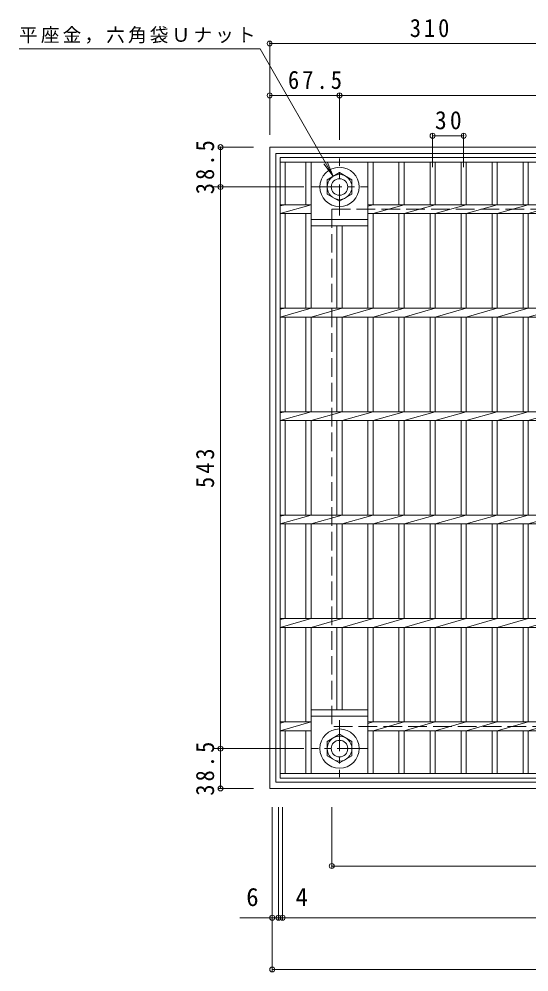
# Model space of a CAD drawing. Units: millimetres at full size, sheet at 1:6. Extents: x -837 to 1055, y -824 to 765.
# Drawn here: x -837 to -344, y -274 to 647 of the extents above; entities that cross this region are included whole.
import ezdxf
from ezdxf.enums import TextEntityAlignment as Align

# ---------------------------------------------------------------- set-up
doc = ezdxf.new("R2010")
doc.units = ezdxf.units.MM
doc.header["$LTSCALE"] = 6
doc.header["$PDMODE"] = 32
doc.header["$PDSIZE"] = 4.8
doc.linetypes.add('CHAIN1', pattern=[8, 5, -1, 1, -1])
doc.linetypes.add('DASHED3', pattern=[4, 3, -1])
for name, color, linetype, lineweight in [('E-1', 2, 'Continuous', 9), ('E-2', 3, 'Continuous', 9), ('E-4', 7, 'Continuous', 9), ('E-5', 7, 'Continuous', 9)]:
    doc.layers.add(name, color=color, linetype=linetype, lineweight=lineweight)
doc.styles.add('ＭＳ ゴシック', font='')
doc.styles.get('ＭＳ ゴシック').set_extended_font_data('MS Gothic')

msp = doc.modelspace()

# ---------------------------------------------------------------- linework, layer by layer
at = {"layer": 'E-1'}
for p, q in [((-594.632, 523.446), (-594.632, -96.555)), ((-594.632, 523.446), (25.368, 523.446)), ((-588.632, 517.445), (-588.632, -90.554)), ((-588.632, 517.445), (19.368, 517.445)), ((-588.632, -90.554), (19.368, -90.554)), ((-594.632, -96.555), (25.368, -96.555))]:
    msp.add_line(p, q, dxfattribs=at)
at = {"layer": 'E-1', "linetype": 'CHAIN1'}
for p, q in [((-527.132, 457.309), (-527.132, 512.582)), ((-554.769, 484.946), (-499.495, 484.946)), ((-527.132, -30.418), (-527.132, -85.691)), ((-499.496, -58.055), (-554.769, -58.055))]:
    msp.add_line(p, q, dxfattribs=at)
at = {"layer": 'E-1', "linetype": 'DASHED3'}
for p, q in [((-534.632, 463.445), (-534.632, -36.554)), ((-534.632, 463.445), (-34.632, 463.445)), ((-34.632, -36.554), (-534.632, -36.554))]:
    msp.add_line(p, q, dxfattribs=at)
at = {"layer": 'E-1'}
for points in [[(-515.132, 491.873), (-515.132, 478.017), (-527.132, 471.088), (-539.132, 478.017), (-539.132, 491.873), (-527.132, 498.802)], [(-539.132, -64.982), (-539.132, -51.126), (-527.132, -44.197), (-515.132, -51.126), (-515.132, -64.982), (-527.132, -71.911)]]:
    msp.add_lwpolyline(points, close=True, dxfattribs=at)
for centre, radius in [((-527.132, 484.946), 19), ((-527.132, 484.946), 12), ((-527.132, 484.946), 8), ((-527.132, -58.055), 19), ((-527.132, -58.055), 12), ((-527.132, -58.055), 8)]:
    msp.add_circle(centre, radius, dxfattribs=at)
at = {"layer": 'E-2'}
for p, q in [((-584.632, 513.446), (-584.632, -86.555)), ((-584.632, 513.446), (15.368, 513.446)), ((-584.632, 508.946), (15.368, 508.946)), ((-579.632, 467.685), (-579.632, 508.946)), ((-559.631, 508.946), (-559.631, 467.685)), ((-554.632, 508.946), (-554.632, 367.685)), ((-499.632, 508.946), (-499.632, 367.685)), ((-494.632, 508.946), (-494.632, 467.685)), ((-469.632, 508.946), (-469.632, 467.685)), ((-464.632, 508.946), (-464.632, 467.685)), ((-439.632, 508.946), (-439.632, 467.685)), ((-434.632, 508.946), (-434.632, 467.685)), ((-409.631, 508.946), (-409.631, 467.685)), ((-404.632, 508.946), (-404.632, 467.685)), ((-379.632, 508.946), (-379.632, 467.685)), ((-374.632, 508.946), (-374.632, 467.685)), ((-349.632, 508.946), (-349.632, 467.685)), ((-344.632, 508.946), (-344.632, 467.685)), ((-554.632, 467.685), (-584.632, 459.206)), ((-584.632, 467.685), (-554.632, 467.685)), ((-579.632, 467.685), (-584.632, 466.685)), ((-494.632, 467.685), (-499.632, 466.272)), ((-499.632, 467.685), (-74.632, 467.685)), ((-464.632, 467.685), (-494.632, 459.206)), ((-434.632, 467.685), (-464.632, 459.206)), ((-404.632, 467.685), (-434.632, 459.206)), ((-374.632, 467.685), (-404.632, 459.206)), ((-344.632, 467.685), (-374.632, 459.206)), ((-314.632, 467.685), (-344.632, 459.206)), ((-584.632, 459.206), (-554.632, 459.206)), ((-579.632, 367.685), (-579.632, 459.206)), ((-559.631, 459.206), (-559.631, 367.685)), ((-499.632, 453.445), (-554.632, 453.445)), ((-499.632, 459.206), (-74.632, 459.206)), ((-494.632, 459.206), (-494.632, 367.685)), ((-469.632, 459.206), (-469.632, 367.685)), ((-464.632, 459.206), (-464.632, 367.685)), ((-439.632, 459.206), (-439.632, 367.685)), ((-434.632, 459.206), (-434.632, 367.685)), ((-409.631, 459.206), (-409.631, 367.685)), ((-404.632, 459.206), (-404.632, 367.685)), ((-379.632, 459.206), (-379.632, 367.685)), ((-374.632, 459.206), (-374.632, 367.685)), ((-349.632, 459.206), (-349.632, 367.685)), ((-344.632, 459.206), (-344.632, 367.685)), ((-499.632, 447.446), (-554.632, 447.446)), ((-529.632, 447.446), (-529.632, 367.685)), ((-524.632, 447.446), (-524.632, 367.685)), ((-554.632, 367.685), (-584.632, 359.205)), ((-584.632, 367.685), (15.368, 367.685)), ((-579.632, 367.685), (-584.632, 366.684)), ((-524.632, 367.685), (-554.632, 359.205)), ((-494.632, 367.685), (-524.632, 359.205)), ((-464.632, 367.685), (-494.632, 359.205)), ((-434.632, 367.685), (-464.632, 359.205)), ((-404.632, 367.685), (-434.632, 359.205)), ((-374.632, 367.685), (-404.632, 359.205)), ((-344.632, 367.685), (-374.632, 359.205)), ((-314.632, 367.685), (-344.632, 359.205)), ((-584.632, 359.205), (15.368, 359.205)), ((-579.632, 267.685), (-579.632, 359.205)), ((-559.631, 359.205), (-559.631, 267.685)), ((-554.632, 359.205), (-554.632, 267.685)), ((-529.632, 359.205), (-529.632, 267.685)), ((-524.632, 359.205), (-524.632, 267.685)), ((-499.632, 359.205), (-499.632, 267.685)), ((-494.632, 359.205), (-494.632, 267.685)), ((-469.632, 359.205), (-469.632, 267.685)), ((-464.632, 359.205), (-464.632, 267.685)), ((-439.632, 359.205), (-439.632, 267.685)), ((-434.632, 359.205), (-434.632, 267.685)), ((-409.631, 359.205), (-409.631, 267.685)), ((-404.632, 359.205), (-404.632, 267.685)), ((-379.632, 359.205), (-379.632, 267.685)), ((-374.632, 359.205), (-374.632, 267.685)), ((-349.632, 359.205), (-349.632, 267.685)), ((-344.632, 359.205), (-344.632, 267.685)), ((-554.632, 267.685), (-584.632, 259.205)), ((-584.632, 267.685), (15.368, 267.685)), ((-579.632, 267.685), (-584.632, 266.684)), ((-524.632, 267.685), (-554.632, 259.205)), ((-494.632, 267.685), (-524.632, 259.205)), ((-464.632, 267.685), (-494.632, 259.205)), ((-434.632, 267.685), (-464.632, 259.205)), ((-404.632, 267.685), (-434.632, 259.205)), ((-374.632, 267.685), (-404.632, 259.205)), ((-344.632, 267.685), (-374.632, 259.205)), ((-314.632, 267.685), (-344.632, 259.205)), ((-584.632, 259.205), (15.368, 259.205)), ((-579.632, 167.685), (-579.632, 259.205)), ((-559.631, 259.205), (-559.631, 167.685)), ((-554.632, 259.205), (-554.632, 167.685)), ((-529.632, 259.205), (-529.632, 167.685)), ((-524.632, 259.205), (-524.632, 167.685)), ((-499.632, 259.205), (-499.632, 167.685)), ((-494.632, 259.205), (-494.632, 167.685)), ((-469.632, 259.205), (-469.632, 167.685)), ((-464.632, 259.205), (-464.632, 167.685)), ((-439.632, 259.205), (-439.632, 167.685)), ((-434.632, 259.205), (-434.632, 167.685)), ((-409.631, 259.205), (-409.631, 167.685)), ((-404.632, 259.205), (-404.632, 167.685)), ((-379.632, 259.205), (-379.632, 167.685)), ((-374.632, 259.205), (-374.632, 167.685)), ((-349.632, 259.205), (-349.632, 167.685)), ((-344.632, 259.205), (-344.632, 167.685)), ((-554.632, 167.685), (-584.632, 159.205)), ((-584.632, 167.685), (15.368, 167.685)), ((-579.632, 167.685), (-584.632, 166.684)), ((-524.632, 167.685), (-554.632, 159.205)), ((-494.632, 167.685), (-524.632, 159.205)), ((-464.632, 167.685), (-494.632, 159.205)), ((-434.632, 167.685), (-464.632, 159.205)), ((-404.632, 167.685), (-434.632, 159.205)), ((-374.632, 167.685), (-404.632, 159.205)), ((-344.632, 167.685), (-374.632, 159.205)), ((-314.632, 167.685), (-344.632, 159.205)), ((-584.632, 159.205), (15.368, 159.205)), ((-579.632, 67.685), (-579.632, 159.205)), ((-559.631, 159.205), (-559.631, 67.685)), ((-554.632, 159.205), (-554.632, 67.685)), ((-529.632, 159.205), (-529.632, 67.685)), ((-524.632, 159.205), (-524.632, 67.685)), ((-499.632, 159.205), (-499.632, 67.685)), ((-494.632, 159.205), (-494.632, 67.685)), ((-469.632, 159.205), (-469.632, 67.685)), ((-464.632, 159.205), (-464.632, 67.685)), ((-439.632, 159.205), (-439.632, 67.685)), ((-434.632, 159.205), (-434.632, 67.685)), ((-409.631, 159.205), (-409.631, 67.685)), ((-404.632, 159.205), (-404.632, 67.685)), ((-379.632, 159.205), (-379.632, 67.685)), ((-374.632, 159.205), (-374.632, 67.685)), ((-349.632, 159.205), (-349.632, 67.685)), ((-344.632, 159.205), (-344.632, 67.685)), ((-554.632, 67.685), (-584.632, 59.205)), ((-584.632, 67.685), (15.368, 67.685)), ((-579.632, 67.685), (-584.632, 66.684)), ((-524.632, 67.685), (-554.632, 59.205)), ((-494.632, 67.685), (-524.632, 59.205)), ((-464.632, 67.685), (-494.632, 59.205)), ((-434.632, 67.685), (-464.632, 59.205)), ((-404.632, 67.685), (-434.632, 59.205)), ((-374.632, 67.685), (-404.632, 59.205)), ((-344.632, 67.685), (-374.632, 59.205)), ((-314.632, 67.685), (-344.632, 59.205)), ((-584.632, 59.205), (15.368, 59.205)), ((-579.632, -32.314), (-579.632, 59.205)), ((-559.631, 59.205), (-559.631, -32.314)), ((-554.632, 59.205), (-554.632, -82.055)), ((-529.632, 59.205), (-529.632, -20.555)), ((-524.632, 59.205), (-524.632, -20.555)), ((-499.632, 59.205), (-499.632, -82.055)), ((-494.632, 59.205), (-494.632, -32.314)), ((-469.632, 59.205), (-469.632, -32.314)), ((-464.632, 59.205), (-464.632, -32.314)), ((-439.632, 59.205), (-439.632, -32.314)), ((-434.632, 59.205), (-434.632, -32.314)), ((-409.631, 59.205), (-409.631, -32.314)), ((-404.632, 59.205), (-404.632, -32.314)), ((-379.632, 59.205), (-379.632, -32.314)), ((-374.632, 59.205), (-374.632, -32.314)), ((-349.632, 59.205), (-349.632, -32.314)), ((-344.632, 59.205), (-344.632, -32.314)), ((-554.632, -20.555), (-499.632, -20.555)), ((-554.632, -26.554), (-499.632, -26.554)), ((-579.632, -32.314), (-584.632, -33.315)), ((-499.632, -32.314), (-74.632, -32.314)), ((-494.632, -32.314), (-499.632, -33.728)), ((-464.632, -32.314), (-494.632, -40.795)), ((-434.632, -32.314), (-464.632, -40.795)), ((-404.632, -32.314), (-434.632, -40.795)), ((-374.632, -32.314), (-404.632, -40.795)), ((-344.632, -32.314), (-374.632, -40.795)), ((-314.632, -32.314), (-344.632, -40.795)), ((-584.632, -40.795), (-554.632, -40.795)), ((-579.632, -82.055), (-579.632, -40.795)), ((-559.631, -40.795), (-559.631, -82.055)), ((-499.632, -40.795), (-74.632, -40.795)), ((-494.632, -40.795), (-494.632, -82.055)), ((-469.632, -40.795), (-469.632, -82.055)), ((-464.632, -40.795), (-464.632, -82.055)), ((-439.632, -40.795), (-439.632, -82.055)), ((-434.632, -40.795), (-434.632, -82.055)), ((-409.631, -40.795), (-409.631, -82.055)), ((-404.632, -40.795), (-404.632, -82.055)), ((-379.632, -40.795), (-379.632, -82.055)), ((-374.632, -40.795), (-374.632, -82.055)), ((-349.632, -40.795), (-349.632, -82.055)), ((-344.632, -40.795), (-344.632, -82.055)), ((15.368, -82.055), (-584.632, -82.055)), ((15.368, -86.555), (-584.632, -86.555))]:
    msp.add_line(p, q, dxfattribs=at)
msp.add_lwpolyline([(-584.632, -32.314), (-554.632, -32.314), (-584.632, -40.795)], dxfattribs=at)
at = {"layer": 'E-4'}
for p, q in [((-594.632, 625.399), (-594.632, 535.446)), ((-594.632, 623.599), (-284.632, 623.599)), ((-594.632, 573.445), (-527.132, 573.445)), ((-527.132, 575.245), (-527.132, 530.582)), ((-527.132, 573.445), (-47.132, 573.445)), ((-437.132, 536.264), (-437.132, 504.088)), ((-437.132, 534.464), (-407.132, 534.464)), ((-407.132, 536.264), (-407.132, 504.088)), ((-643.932, 523.445), (-610.132, 523.445)), ((-642.132, 484.945), (-642.132, 523.445)), ((-648.932, 484.945), (-561.632, 484.945)), ((-642.132, -58.055), (-642.132, 484.945)), ((-648.932, -58.055), (-561.632, -58.055)), ((-642.132, -96.554), (-642.132, -58.055)), ((-643.932, -96.554), (-610.132, -96.554)), ((-592.132, -273.354), (-592.132, -114.554)), ((-586.132, -223.354), (-586.132, -114.554)), ((-582.132, -223.354), (-582.132, -114.554)), ((-534.632, -173.354), (-534.632, -114.554)), ((-534.632, -171.554), (-34.632, -171.554)), ((-623.491, -221.554), (-586.132, -221.554)), ((-586.132, -221.554), (-582.132, -221.554)), ((-582.132, -221.554), (17.868, -221.554)), ((-592.132, -271.554), (27.868, -271.554))]:
    msp.add_line(p, q, dxfattribs=at)
for p in [(-594.632, 623.599), (-594.632, 573.445), (-527.132, 573.445), (-437.132, 534.464), (-407.132, 534.464), (-642.132, 523.445), (-642.132, 484.945), (-642.132, -58.055), (-642.132, -96.554), (-534.632, -171.554), (-592.132, -221.554), (-586.132, -221.554), (-582.132, -221.554), (-592.132, -271.554)]:
    msp.add_point(p, dxfattribs=at)
at = {"layer": 'E-5'}
for p, q in [((-603.913, 618.412), (-836.913, 618.412)), ((-533.213, 495.291), (-603.913, 618.412)), ((-533.213, 495.291), (-542.317, 507.212)), ((-533.213, 495.291), (-538.921, 509.162))]:
    msp.add_line(p, q, dxfattribs=at)

# ---------------------------------------------------------------- texts
at = {"layer": 'E-4', "color": 2, "style": 'ＭＳ ゴシック'}
for s, p in [('6', (-617.302, -215.554)), ('4', (-569.632, -215.554))]:
    msp.add_text(s, height=17.6, dxfattribs=at).set_placement(p, align=Align.BOTTOM_LEFT)
at = {"layer": 'E-4', "color": 2, "char_height": 17.6, "attachment_point": 7, "style": 'ＭＳ ゴシック'}
for s, insert in [('\\T1.27;\\W0.9;310', (-459.132, 629.599)), ('\\T1.28;\\W0.9;67.5', (-576.922, 579.445)), ('\\T1.27;\\W0.95;30', (-434.882, 540.464))]:
    msp.add_mtext(s, dxfattribs=dict(at, insert=insert))
at = {"layer": 'E-4', "color": 2, "char_height": 17.6, "attachment_point": 7, "rotation": 90, "style": 'ＭＳ ゴシック'}
for s, insert in [('\\T1.28;\\W0.9;38.5', (-648.132, 477.945)), ('\\T1.27;\\W0.9;543', (-648.132, 193.945)), ('\\T1.28;\\W0.9;38.5', (-648.132, -103.555))]:
    msp.add_mtext(s, dxfattribs=dict(at, insert=insert))
at = {"layer": 'E-5', "insert": (-836.913, 623.412), "char_height": 13.2, "attachment_point": 7, "style": 'ＭＳ ゴシック'}
msp.add_mtext('\\T1.17;平座金，六角袋Ｕナット', dxfattribs=at)

doc.saveas('drawing.dxf')
